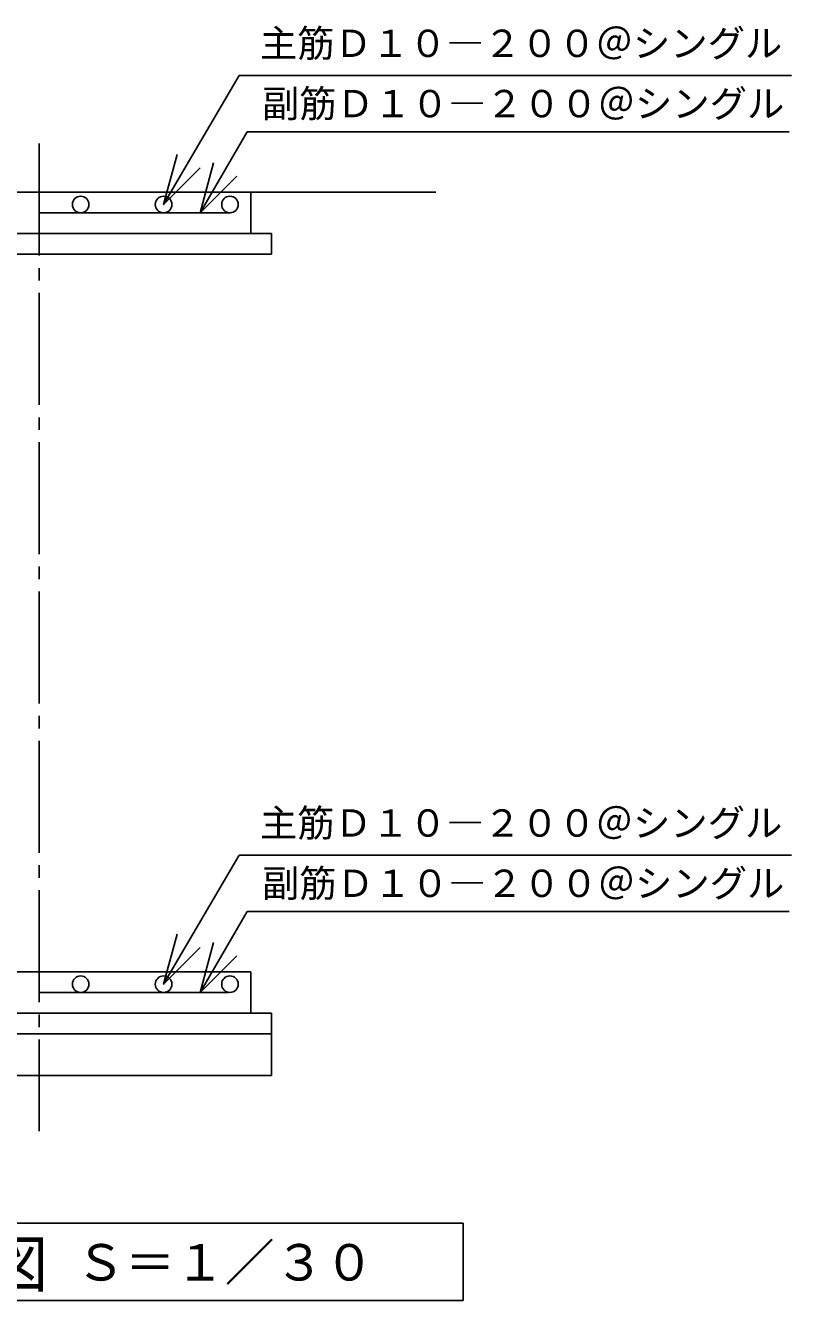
# Model space of a CAD drawing. Units: millimetres, scale not verified. Extents: x -8910 to 8910, y -6308 to 6308.
# Drawn here: x 909 to 2756, y -261 to 2813 of the extents above; entities that cross this region are included whole.
import ezdxf
from ezdxf.enums import TextEntityAlignment as Align

# ---------------------------------------------------------------- set-up
doc = ezdxf.new("R2010")
doc.units = ezdxf.units.MM
doc.header["$LTSCALE"] = 30
doc.linetypes.add('CHAIN2', pattern=[12, 9, -1, 1, -1])
for name, color, linetype, lineweight in [('0-1_機器', 2, 'Continuous', 25), ('0-5_躯体', 4, 'Continuous', 25), ('0-6_製作', 5, 'Continuous', 25), ('0-8_08', 2, 'Continuous', 25)]:
    doc.layers.add(name, color=color, linetype=linetype, lineweight=lineweight)
doc.styles.add('ＭＳ ゴシック', font='')
doc.styles.get('ＭＳ ゴシック').set_extended_font_data('MS Gothic')

msp = doc.modelspace()

# ---------------------------------------------------------------- linework, layer by layer
at = {"layer": '0-1_機器', "linetype": 'CHAIN2'}
msp.add_line((942.24, 2528.38), (942.24, 147.05), dxfattribs=at)
at = {"layer": '0-1_機器'}
for p, q in [((402.24, 2411.59), (1899.11, 2411.59)), ((1452.24, 2411.59), (1452.24, 2311.59)), ((382.24, 2311.59), (1502.24, 2311.59)), ((1502.24, 2311.59), (1502.24, 2261.59)), ((382.24, 2261.59), (1502.24, 2261.59)), ((1452.24, 531.59), (432.25, 531.59)), ((1452.24, 531.59), (1452.24, 431.59)), ((1502.24, 431.59), (382.25, 431.59)), ((1502.24, 431.59), (1502.24, 281.59)), ((1502.24, 281.59), (382.25, 281.59))]:
    msp.add_line(p, q, dxfattribs=at)
at = {"layer": '0-5_躯体', "color": 3}
msp.add_lwpolyline([(1964.26, -261.07), (1964.26, -74.76), (-317.33, -74.76), (-317.33, -261.07)], close=True, dxfattribs=at)
at = {"layer": '0-6_製作', "color": 4}
for p, q in [((1242.24, 2381.59), (1424.52, 2692.45)), ((1424.52, 2692.45), (2756.46, 2692.45)), ((1330.55, 2361.59), (1443.65, 2556.8)), ((1444.09, 2557.05), (2750.75, 2557.05)), ((1242.24, 501.59), (1424.53, 812.45)), ((1424.53, 812.45), (2756.46, 812.45)), ((1330.55, 481.59), (1443.66, 676.8)), ((1444.09, 677.05), (2750.75, 677.05))]:
    msp.add_line(p, q, dxfattribs=at)
at = {"layer": '0-6_製作', "color": 3}
for p, q in [((942.24, 2361.59), (1402.59, 2361.59)), ((942.25, 481.59), (1398.54, 481.59))]:
    msp.add_line(p, q, dxfattribs=at)
at = {"layer": '0-6_製作', "color": 4}
for points in [[(1274.59, 2502.33), (1242.24, 2381.59), (1330.63, 2469.98)], [(1362.9, 2482.33), (1330.55, 2361.59), (1418.94, 2449.98)], [(1274.6, 622.33), (1242.24, 501.59), (1330.63, 589.98)], [(1362.9, 602.33), (1330.55, 481.59), (1418.94, 569.98)]]:
    msp.add_lwpolyline(points, dxfattribs=at)
at = {"layer": '0-6_製作', "color": 3}
for centre in [(1042.24, 2381.59), (1242.24, 2381.59), (1402.24, 2381.59), (1042.24, 501.59), (1242.24, 501.59), (1402.24, 501.59)]:
    msp.add_circle(centre, 20, dxfattribs=at)
at = {"layer": '0-8_08'}
msp.add_line((1502.24, 381.59), (382.25, 381.59), dxfattribs=at)

# ---------------------------------------------------------------- texts
at = {"layer": '0-5_躯体', "style": 'ＭＳ ゴシック'}
for s, height, p in [('Ｂ－Ｂ断面配筋図', 110, (-236.08, -261.04)), ('Ｓ＝１／３０', 87.98, (1029.73, -239.36))]:
    msp.add_text(s, height=height, dxfattribs=at).set_placement(p, align=Align.BOTTOM_LEFT)
at = {"layer": '0-6_製作', "color": 4, "style": 'ＭＳ ゴシック'}
for s, p in [('主筋Ｄ１０―２００＠シングル\u3000', (1474.52, 2717.45)), ('副筋Ｄ１０―２００＠シングル\u3000', (1479.42, 2572.04)), ('主筋Ｄ１０―２００＠シングル\u3000', (1474.53, 837.45)), ('副筋Ｄ１０―２００＠シングル\u3000', (1479.42, 692.05))]:
    msp.add_text(s, height=65.98, dxfattribs=at).set_placement(p, align=Align.BOTTOM_LEFT)

doc.saveas('drawing.dxf')
